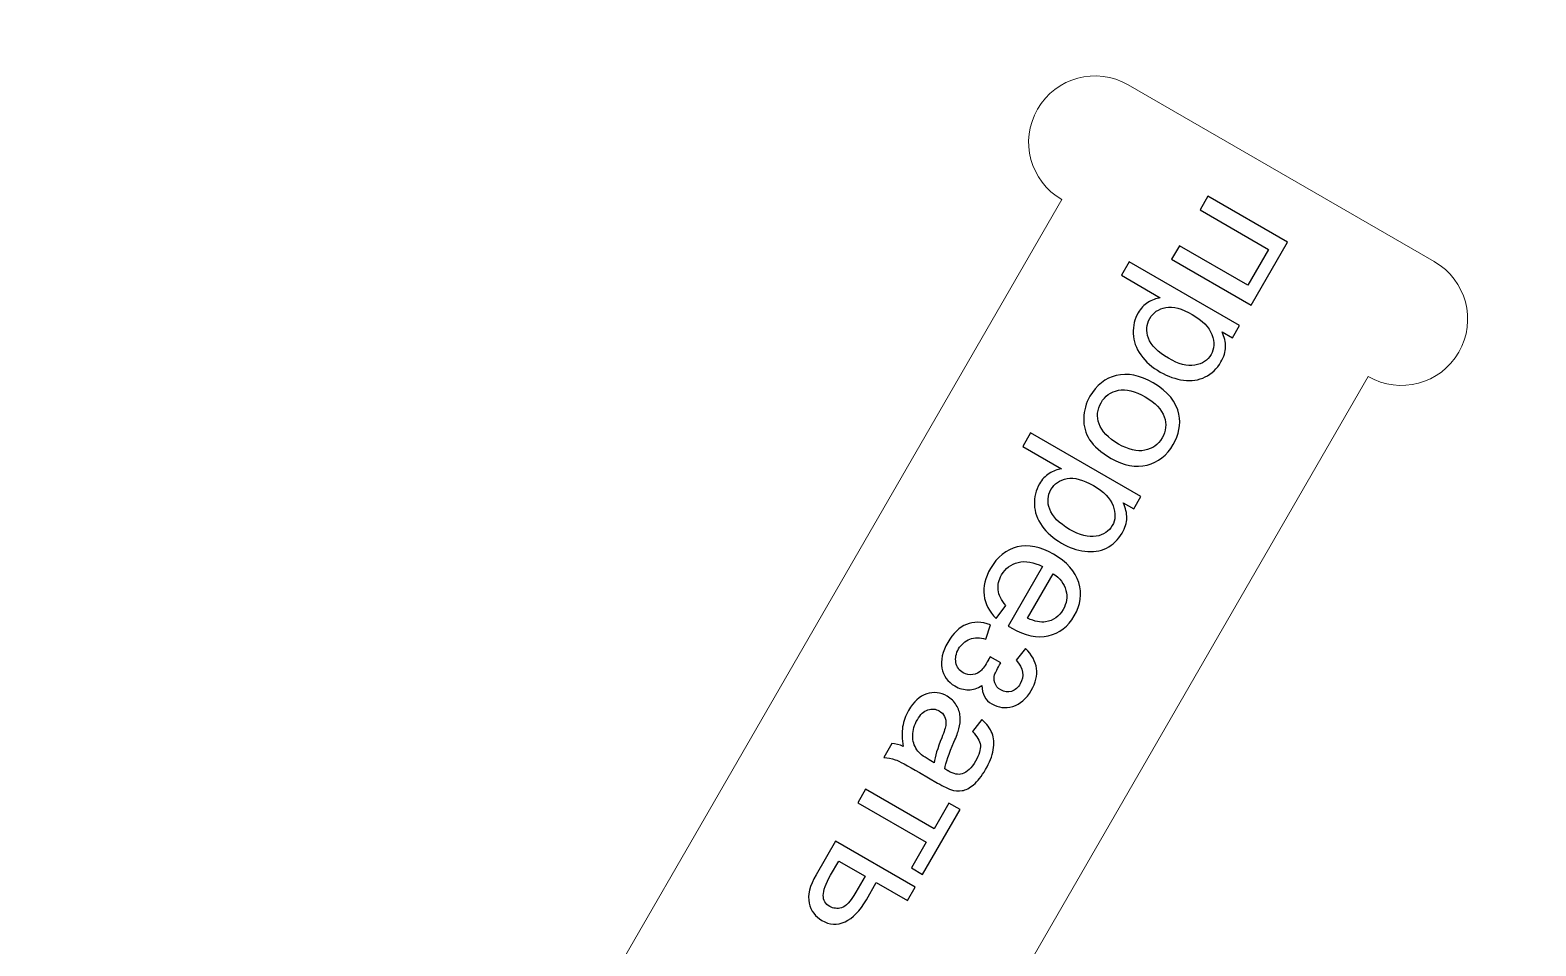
# Model space of a CAD drawing. Header units: millimetres. Extents: x -998 to 1016, y -1915 to 1914.
# Drawn here: x 852.5 to 920.6, y 1218.8 to 1260.3 of the extents above; entities that cross this region are included whole.
import ezdxf

# ---------------------------------------------------------------- set-up
doc = ezdxf.new("R2010")
doc.units = ezdxf.units.MM
doc.header["$MEASUREMENT"] = 0
doc.layers.add('layer 1', color=7, linetype='Continuous')

msp = doc.modelspace()

# ---------------------------------------------------------------- linework, layer by layer
at = {"layer": 'layer 1', "color": 153, "lineweight": 20}
for points, knots in [([(980.4581, 1117.3298), (944.5596, 1055.1518), (865.0528, 1033.848), (802.8748, 1069.7465), (802.8748, 1069.7465), (740.6968, 1105.645), (719.393, 1185.1518), (755.2915, 1247.3298), (755.2915, 1247.3298), (791.19, 1309.5078), (870.6968, 1330.8116), (932.8748, 1294.9131), (932.8748, 1294.9131), (995.0528, 1259.0146), (1016.3566, 1179.5078), (980.4581, 1117.3298)], [0, 0, 0, 0, 0.2, 0.2, 0.2, 0.2, 0.4, 0.4, 0.4, 0.4, 0.6, 0.6, 0.6, 0.6, 1, 1, 1, 1]), ([(899.1939, 1252.5914), (899.1939, 1252.5914), (863.256, 1190.3298), (863.256, 1190.3298), (863.256, 1190.3298), (863.256, 1190.3298), (791.3668, 1190.7117), (791.3668, 1190.7117), (791.3668, 1190.7117), (791.3596, 1192.3623), (790.0216, 1193.6984), (788.3668, 1193.6984), (788.3668, 1193.6984), (786.7122, 1193.6984), (785.3669, 1191.5891), (785.3669, 1190.6984), (785.3669, 1190.6984), (785.367, 1185.6665), (785.3669, 1179.4302), (785.3669, 1173.9614), (785.3669, 1173.9614), (785.3669, 1173.0707), (786.71, 1170.9614), (788.3669, 1170.9614), (788.3669, 1170.9614), (790.0238, 1170.9614), (791.3669, 1172.3045), (791.3669, 1173.9615), (791.3669, 1173.9615), (791.3669, 1173.9615), (791.3667, 1173.9745), (791.3667, 1173.9745), (791.3667, 1173.9745), (791.3667, 1173.9745), (863.2562, 1174.3298), (863.2562, 1174.3298), (863.2562, 1174.3298), (863.2562, 1174.3298), (899.2118, 1112.0782), (899.2118, 1112.0782), (899.2118, 1112.0782), (899.2118, 1112.0782), (899.2005, 1112.072), (899.2005, 1112.072), (899.2005, 1112.072), (897.7655, 1111.2435), (897.274, 1109.4089), (898.1025, 1107.9739), (898.1025, 1107.9739), (899.0007, 1106.4182), (901.676, 1106.4535), (902.5092, 1107.0802), (902.5092, 1107.0802), (907.0327, 1109.6918), (912.2284, 1112.6653), (916.3768, 1115.0606), (916.3768, 1115.0606), (917.1485, 1115.5061), (918.3024, 1117.7256), (917.475, 1119.1587), (917.475, 1119.1587), (916.6476, 1120.5918), (914.8212, 1121.0826), (913.3881, 1120.263), (913.3881, 1120.263), (913.3881, 1120.263), (877.1124, 1182.3298), (877.1124, 1182.3298), (877.1124, 1182.3298), (877.1124, 1182.3298), (913.057, 1244.5876), (913.057, 1244.5876), (913.057, 1244.5876), (914.4919, 1243.7591), (916.3266, 1244.2507), (917.155, 1245.6857), (917.155, 1245.6857), (917.9835, 1247.1206), (917.4919, 1248.9553), (916.0569, 1249.7837), (916.0569, 1249.7837), (916.0569, 1249.7837), (916.0502, 1249.7875), (916.0502, 1249.7875), (916.0502, 1249.7875), (916.0502, 1249.7875), (902.2005, 1257.7837), (902.2005, 1257.7837), (902.2005, 1257.7837), (902.2005, 1257.7837), (902.1939, 1257.7876), (902.1939, 1257.7876), (902.1939, 1257.7876), (900.7589, 1258.616), (898.9243, 1258.1244), (898.0958, 1256.6895), (898.0958, 1256.6895), (897.2674, 1255.2546), (897.759, 1253.4199), (899.1939, 1252.5914)], [0, 0, 0, 0, 0.0384615, 0.0384615, 0.0384615, 0.0384615, 0.0769231, 0.0769231, 0.0769231, 0.0769231, 0.1153846, 0.1153846, 0.1153846, 0.1153846, 0.1538462, 0.1538462, 0.1538462, 0.1538462, 0.1923077, 0.1923077, 0.1923077, 0.1923077, 0.2307692, 0.2307692, 0.2307692, 0.2307692, 0.2692308, 0.2692308, 0.2692308, 0.2692308, 0.3076923, 0.3076923, 0.3076923, 0.3076923, 0.3461538, 0.3461538, 0.3461538, 0.3461538, 0.3846154, 0.3846154, 0.3846154, 0.3846154, 0.4230769, 0.4230769, 0.4230769, 0.4230769, 0.4615385, 0.4615385, 0.4615385, 0.4615385, 0.5, 0.5, 0.5, 0.5, 0.5384615, 0.5384615, 0.5384615, 0.5384615, 0.5769231, 0.5769231, 0.5769231, 0.5769231, 0.6153846, 0.6153846, 0.6153846, 0.6153846, 0.6538462, 0.6538462, 0.6538462, 0.6538462, 0.6923077, 0.6923077, 0.6923077, 0.6923077, 0.7307692, 0.7307692, 0.7307692, 0.7307692, 0.7692308, 0.7692308, 0.7692308, 0.7692308, 0.8076923, 0.8076923, 0.8076923, 0.8076923, 0.8461538, 0.8461538, 0.8461538, 0.8461538, 0.8846154, 0.8846154, 0.8846154, 0.8846154, 0.9230769, 0.9230769, 0.9230769, 0.9230769, 1, 1, 1, 1])]:
    msp.add_open_spline(points, degree=3, knots=knots, dxfattribs=at)
at = {"layer": 'layer 1', "color": 250}
for points, knots in [([(909.4122, 1250.6617), (909.4122, 1250.6617), (907.7688, 1247.8143), (907.7688, 1247.8143), (907.7688, 1247.8143), (907.7688, 1247.8143), (904.1594, 1249.8982), (904.1594, 1249.8982), (904.1594, 1249.8982), (904.1594, 1249.8982), (904.513, 1250.509), (904.513, 1250.509), (904.513, 1250.509), (904.513, 1250.509), (907.6148, 1248.7184), (907.6148, 1248.7184), (907.6148, 1248.7184), (907.6148, 1248.7184), (908.5524, 1250.3429), (908.5524, 1250.3429), (908.5524, 1250.3429), (908.5524, 1250.3429), (905.4505, 1252.1336), (905.4505, 1252.1336), (905.4505, 1252.1336), (905.4505, 1252.1336), (905.8041, 1252.7457), (905.8041, 1252.7457), (905.8041, 1252.7457), (905.8041, 1252.7457), (909.4122, 1250.6617), (909.4122, 1250.6617)], [0, 0, 0, 0, 0.1111111, 0.1111111, 0.1111111, 0.1111111, 0.2222222, 0.2222222, 0.2222222, 0.2222222, 0.3333333, 0.3333333, 0.3333333, 0.3333333, 0.4444444, 0.4444444, 0.4444444, 0.4444444, 0.5555556, 0.5555556, 0.5555556, 0.5555556, 0.6666667, 0.6666667, 0.6666667, 0.6666667, 0.7777778, 0.7777778, 0.7777778, 0.7777778, 1, 1, 1, 1]), ([(902.2476, 1249.7794), (902.2476, 1249.7794), (907.2392, 1246.8973), (907.2392, 1246.8973), (907.2392, 1246.8973), (907.2392, 1246.8973), (906.9164, 1246.3401), (906.9164, 1246.3401), (906.9164, 1246.3401), (906.9164, 1246.3401), (906.4477, 1246.6106), (906.4477, 1246.6106), (906.4477, 1246.6106), (906.5561, 1246.3736), (906.6071, 1246.1459), (906.6044, 1245.9276), (906.6044, 1245.9276), (906.6003, 1245.7093), (906.5307, 1245.4816), (906.394, 1245.2459), (906.394, 1245.2459), (906.216, 1244.9379), (905.9802, 1244.7115), (905.6855, 1244.5682), (905.6855, 1244.5682), (905.3909, 1244.4235), (905.0642, 1244.3753), (904.7065, 1244.4222), (904.7065, 1244.4222), (904.3476, 1244.4691), (903.9967, 1244.591), (903.6524, 1244.7905), (903.6524, 1244.7905), (903.2828, 1245.0035), (902.9895, 1245.2619), (902.7698, 1245.5646), (902.7698, 1245.5646), (902.5515, 1245.8673), (902.435, 1246.1915), (902.4243, 1246.5343), (902.4243, 1246.5343), (902.4123, 1246.8785), (902.4873, 1247.1893), (902.648, 1247.4678), (902.648, 1247.4678), (902.7659, 1247.6714), (902.9145, 1247.8294), (903.094, 1247.9419), (903.094, 1247.9419), (903.2735, 1248.0545), (903.4596, 1248.1254), (903.6512, 1248.1535), (903.6512, 1248.1535), (903.6512, 1248.1535), (901.894, 1249.1674), (901.894, 1249.1674), (901.894, 1249.1674), (901.894, 1249.1674), (902.2476, 1249.7794), (902.2476, 1249.7794)], [0, 0, 0, 0, 0.0625, 0.0625, 0.0625, 0.0625, 0.125, 0.125, 0.125, 0.125, 0.1875, 0.1875, 0.1875, 0.1875, 0.25, 0.25, 0.25, 0.25, 0.3125, 0.3125, 0.3125, 0.3125, 0.375, 0.375, 0.375, 0.375, 0.4375, 0.4375, 0.4375, 0.4375, 0.5, 0.5, 0.5, 0.5, 0.5625, 0.5625, 0.5625, 0.5625, 0.625, 0.625, 0.625, 0.625, 0.6875, 0.6875, 0.6875, 0.6875, 0.75, 0.75, 0.75, 0.75, 0.8125, 0.8125, 0.8125, 0.8125, 0.875, 0.875, 0.875, 0.875, 1, 1, 1, 1]), ([(905.0936, 1247.3968), (904.6302, 1247.6647), (904.2325, 1247.7692), (903.9016, 1247.7089), (903.9016, 1247.7089), (903.5708, 1247.6487), (903.3284, 1247.4853), (903.1744, 1247.2187), (903.1744, 1247.2187), (903.0176, 1246.9468), (902.9976, 1246.6469), (903.1168, 1246.3213), (903.1168, 1246.3213), (903.2346, 1245.9946), (903.5346, 1245.6919), (904.0167, 1245.4133), (904.0167, 1245.4133), (904.4775, 1245.1481), (904.8754, 1245.0437), (905.2142, 1245.1013), (905.2142, 1245.1013), (905.5517, 1245.1575), (905.7968, 1245.3182), (905.9481, 1245.5808), (905.9481, 1245.5808), (906.0994, 1245.8406), (906.1101, 1246.1419), (905.9829, 1246.4834), (905.9829, 1246.4834), (905.8544, 1246.8236), (905.5583, 1247.129), (905.0936, 1247.3968)], [0, 0, 0, 0, 0.1111111, 0.1111111, 0.1111111, 0.1111111, 0.2222222, 0.2222222, 0.2222222, 0.2222222, 0.3333333, 0.3333333, 0.3333333, 0.3333333, 0.4444444, 0.4444444, 0.4444444, 0.4444444, 0.5555556, 0.5555556, 0.5555556, 0.5555556, 0.6666667, 0.6666667, 0.6666667, 0.6666667, 0.7777778, 0.7777778, 0.7777778, 0.7777778, 1, 1, 1, 1]), ([(903.3317, 1244.2964), (904.0001, 1243.9107), (904.3871, 1243.438), (904.4942, 1242.8808), (904.4942, 1242.8808), (904.5826, 1242.416), (904.4982, 1241.9607), (904.2398, 1241.5147), (904.2398, 1241.5147), (903.9531, 1241.0191), (903.5568, 1240.7071), (903.0504, 1240.5798), (903.0504, 1240.5798), (902.5429, 1240.4526), (902.0031, 1240.5544), (901.4299, 1240.8852), (901.4299, 1240.8852), (900.9652, 1241.1544), (900.6411, 1241.4343), (900.4549, 1241.7276), (900.4549, 1241.7276), (900.2687, 1242.0195), (900.179, 1242.3423), (900.1856, 1242.6932), (900.1856, 1242.6932), (900.1924, 1243.0442), (900.2861, 1243.3777), (900.4683, 1243.6924), (900.4683, 1243.6924), (900.7603, 1244.1973), (901.158, 1244.512), (901.6616, 1244.6366), (901.6616, 1244.6366), (902.1652, 1244.7612), (902.7223, 1244.6473), (903.3317, 1244.2964)], [0, 0, 0, 0, 0.1, 0.1, 0.1, 0.1, 0.2, 0.2, 0.2, 0.2, 0.3, 0.3, 0.3, 0.3, 0.4, 0.4, 0.4, 0.4, 0.5, 0.5, 0.5, 0.5, 0.6, 0.6, 0.6, 0.6, 0.7, 0.7, 0.7, 0.7, 0.8, 0.8, 0.8, 0.8, 1, 1, 1, 1]), ([(902.9687, 1243.6669), (902.5067, 1243.9348), (902.1023, 1244.0326), (901.7553, 1243.9643), (901.7553, 1243.9643), (901.4098, 1243.896), (901.1473, 1243.7084), (900.9705, 1243.4017), (900.9705, 1243.4017), (900.7964, 1243.099), (900.7656, 1242.7789), (900.8808, 1242.4442), (900.8808, 1242.4442), (900.9946, 1242.1093), (901.2893, 1241.8052), (901.762, 1241.5321), (901.762, 1241.5321), (902.2093, 1241.2736), (902.6058, 1241.1798), (902.9528, 1241.2508), (902.9528, 1241.2508), (903.2996, 1241.3204), (903.5595, 1241.5053), (903.7335, 1241.8066), (903.7335, 1241.8066), (903.9103, 1242.1133), (903.9425, 1242.4321), (903.8299, 1242.767), (903.8299, 1242.767), (903.7175, 1243.1004), (903.4308, 1243.4004), (902.9687, 1243.6669)], [0, 0, 0, 0, 0.1111111, 0.1111111, 0.1111111, 0.1111111, 0.2222222, 0.2222222, 0.2222222, 0.2222222, 0.3333333, 0.3333333, 0.3333333, 0.3333333, 0.4444444, 0.4444444, 0.4444444, 0.4444444, 0.5555556, 0.5555556, 0.5555556, 0.5555556, 0.6666667, 0.6666667, 0.6666667, 0.6666667, 0.7777778, 0.7777778, 0.7777778, 0.7777778, 1, 1, 1, 1]), ([(897.7783, 1242.0384), (897.7783, 1242.0384), (902.7699, 1239.1563), (902.7699, 1239.1563), (902.7699, 1239.1563), (902.7699, 1239.1563), (902.4471, 1238.5991), (902.4471, 1238.5991), (902.4471, 1238.5991), (902.4471, 1238.5991), (901.9784, 1238.8696), (901.9784, 1238.8696), (901.9784, 1238.8696), (902.0868, 1238.6325), (902.1378, 1238.4048), (902.1351, 1238.1865), (902.1351, 1238.1865), (902.131, 1237.9682), (902.0614, 1237.7405), (901.9247, 1237.5049), (901.9247, 1237.5049), (901.7467, 1237.1968), (901.5109, 1236.9705), (901.2162, 1236.8271), (901.2162, 1236.8271), (900.9216, 1236.6824), (900.5949, 1236.6343), (900.2372, 1236.6812), (900.2372, 1236.6812), (899.8783, 1236.728), (899.5274, 1236.8499), (899.1831, 1237.0495), (899.1831, 1237.0495), (898.8135, 1237.2624), (898.5202, 1237.5209), (898.3005, 1237.8236), (898.3005, 1237.8236), (898.0822, 1238.1263), (897.9657, 1238.4505), (897.955, 1238.7933), (897.955, 1238.7933), (897.943, 1239.1375), (898.018, 1239.4482), (898.1787, 1239.7268), (898.1787, 1239.7268), (898.2966, 1239.9303), (898.4452, 1240.0884), (898.6247, 1240.2009), (898.6247, 1240.2009), (898.8042, 1240.3134), (898.9903, 1240.3843), (899.1819, 1240.4125), (899.1819, 1240.4125), (899.1819, 1240.4125), (897.4247, 1241.4264), (897.4247, 1241.4264), (897.4247, 1241.4264), (897.4247, 1241.4264), (897.7783, 1242.0384), (897.7783, 1242.0384)], [0, 0, 0, 0, 0.0625, 0.0625, 0.0625, 0.0625, 0.125, 0.125, 0.125, 0.125, 0.1875, 0.1875, 0.1875, 0.1875, 0.25, 0.25, 0.25, 0.25, 0.3125, 0.3125, 0.3125, 0.3125, 0.375, 0.375, 0.375, 0.375, 0.4375, 0.4375, 0.4375, 0.4375, 0.5, 0.5, 0.5, 0.5, 0.5625, 0.5625, 0.5625, 0.5625, 0.625, 0.625, 0.625, 0.625, 0.6875, 0.6875, 0.6875, 0.6875, 0.75, 0.75, 0.75, 0.75, 0.8125, 0.8125, 0.8125, 0.8125, 0.875, 0.875, 0.875, 0.875, 1, 1, 1, 1]), ([(900.6243, 1239.6558), (900.1609, 1239.9236), (899.7632, 1240.0281), (899.4323, 1239.9679), (899.4323, 1239.9679), (899.1015, 1239.9076), (898.8591, 1239.7442), (898.7051, 1239.4776), (898.7051, 1239.4776), (898.5483, 1239.2058), (898.5283, 1238.9058), (898.6475, 1238.5803), (898.6475, 1238.5803), (898.7653, 1238.2535), (899.0653, 1237.9508), (899.5474, 1237.6723), (899.5474, 1237.6723), (900.0082, 1237.4071), (900.4061, 1237.3026), (900.7449, 1237.3602), (900.7449, 1237.3602), (901.0824, 1237.4164), (901.3275, 1237.5772), (901.4788, 1237.8397), (901.4788, 1237.8397), (901.6301, 1238.0996), (901.6408, 1238.4009), (901.5136, 1238.7423), (901.5136, 1238.7423), (901.3851, 1239.0826), (901.089, 1239.3879), (900.6243, 1239.6558)], [0, 0, 0, 0, 0.1111111, 0.1111111, 0.1111111, 0.1111111, 0.2222222, 0.2222222, 0.2222222, 0.2222222, 0.3333333, 0.3333333, 0.3333333, 0.3333333, 0.4444444, 0.4444444, 0.4444444, 0.4444444, 0.5555556, 0.5555556, 0.5555556, 0.5555556, 0.6666667, 0.6666667, 0.6666667, 0.6666667, 0.7777778, 0.7777778, 0.7777778, 0.7777778, 1, 1, 1, 1]), ([(896.6619, 1234.2276), (896.6619, 1234.2276), (896.2186, 1233.641), (896.2186, 1233.641), (896.2186, 1233.641), (895.9066, 1233.9531), (895.7271, 1234.304), (895.6788, 1234.691), (895.6788, 1234.691), (895.6306, 1235.0781), (895.7271, 1235.4812), (895.9695, 1235.9005), (895.9695, 1235.9005), (896.2749, 1236.4282), (896.678, 1236.7536), (897.1816, 1236.8741), (897.1816, 1236.8741), (897.6852, 1236.996), (898.2303, 1236.8875), (898.8182, 1236.5486), (898.8182, 1236.5486), (899.425, 1236.1977), (899.8053, 1235.7691), (899.9607, 1235.2642), (899.9607, 1235.2642), (900.1147, 1234.758), (900.0491, 1234.2557), (899.7611, 1233.7562), (899.7611, 1233.7562), (899.4825, 1233.2741), (899.0901, 1232.9753), (898.5852, 1232.8589), (898.5852, 1232.8589), (898.0803, 1232.7423), (897.5298, 1232.8561), (896.9338, 1233.2003), (896.9338, 1233.2003), (896.8976, 1233.2218), (896.8441, 1233.254), (896.7731, 1233.2981), (896.7731, 1233.2981), (896.7731, 1233.2981), (898.3267, 1235.9889), (898.3267, 1235.9889), (898.3267, 1235.9889), (897.9169, 1236.1951), (897.5485, 1236.258), (897.2217, 1236.179), (897.2217, 1236.179), (896.895, 1236.0987), (896.6445, 1235.9085), (896.4704, 1235.6071), (896.4704, 1235.6071), (896.3405, 1235.3821), (896.2896, 1235.1571), (896.315, 1234.9308), (896.315, 1234.9308), (896.3419, 1234.7044), (896.457, 1234.4701), (896.6619, 1234.2276)], [0, 0, 0, 0, 0.0625, 0.0625, 0.0625, 0.0625, 0.125, 0.125, 0.125, 0.125, 0.1875, 0.1875, 0.1875, 0.1875, 0.25, 0.25, 0.25, 0.25, 0.3125, 0.3125, 0.3125, 0.3125, 0.375, 0.375, 0.375, 0.375, 0.4375, 0.4375, 0.4375, 0.4375, 0.5, 0.5, 0.5, 0.5, 0.5625, 0.5625, 0.5625, 0.5625, 0.625, 0.625, 0.625, 0.625, 0.6875, 0.6875, 0.6875, 0.6875, 0.75, 0.75, 0.75, 0.75, 0.8125, 0.8125, 0.8125, 0.8125, 0.875, 0.875, 0.875, 0.875, 1, 1, 1, 1]), ([(898.8102, 1235.6647), (898.8102, 1235.6647), (897.6463, 1233.6504), (897.6463, 1233.6504), (897.6463, 1233.6504), (897.9664, 1233.5017), (898.2383, 1233.4468), (898.4634, 1233.487), (898.4634, 1233.487), (898.8116, 1233.5459), (899.0754, 1233.7294), (899.2549, 1234.0401), (899.2549, 1234.0401), (899.4169, 1234.3214), (899.4584, 1234.6121), (899.3808, 1234.912), (899.3808, 1234.912), (899.3031, 1235.212), (899.1128, 1235.4625), (898.8102, 1235.6647)], [0, 0, 0, 0, 0.1666667, 0.1666667, 0.1666667, 0.1666667, 0.3333333, 0.3333333, 0.3333333, 0.3333333, 0.5, 0.5, 0.5, 0.5, 0.6666667, 0.6666667, 0.6666667, 0.6666667, 1, 1, 1, 1]), ([(895.9501, 1231.9112), (895.9501, 1231.9112), (896.4295, 1231.6353), (896.4295, 1231.6353), (896.4295, 1231.6353), (896.2823, 1231.3754), (896.1912, 1231.1933), (896.155, 1231.0888), (896.155, 1231.0888), (896.1188, 1230.9843), (896.1215, 1230.8638), (896.1631, 1230.7272), (896.1631, 1230.7272), (896.2059, 1230.5919), (896.2943, 1230.4848), (896.431, 1230.4058), (896.431, 1230.4058), (896.5957, 1230.3107), (896.7603, 1230.2893), (896.9225, 1230.3415), (896.9225, 1230.3415), (897.0832, 1230.395), (897.2158, 1230.5089), (897.3162, 1230.683), (897.3162, 1230.683), (897.5144, 1231.0272), (897.4515, 1231.3862), (897.126, 1231.7585), (897.126, 1231.7585), (897.126, 1231.7585), (897.5559, 1232.2848), (897.5559, 1232.2848), (897.5559, 1232.2848), (898.1292, 1231.7116), (898.2149, 1231.0794), (897.8144, 1230.3856), (897.8144, 1230.3856), (897.5921, 1230.0013), (897.3121, 1229.7602), (896.976, 1229.6624), (896.976, 1229.6624), (896.6385, 1229.566), (896.3251, 1229.6021), (896.0318, 1229.7709), (896.0318, 1229.7709), (895.7371, 1229.941), (895.5858, 1230.2182), (895.5764, 1230.6053), (895.5764, 1230.6053), (895.3742, 1230.4794), (895.172, 1230.4151), (894.9684, 1230.4125), (894.9684, 1230.4125), (894.7662, 1230.4084), (894.5612, 1230.466), (894.355, 1230.5852), (894.355, 1230.5852), (894.0308, 1230.7714), (893.8367, 1231.0419), (893.7711, 1231.3929), (893.7711, 1231.3929), (893.7054, 1231.7451), (893.7951, 1232.1335), (894.0388, 1232.5567), (894.0388, 1232.5567), (894.5143, 1233.379), (895.1546, 1233.6442), (895.9622, 1233.3536), (895.9622, 1233.3536), (895.9622, 1233.3536), (895.7532, 1232.7094), (895.7532, 1232.7094), (895.7532, 1232.7094), (895.492, 1232.7897), (895.2523, 1232.787), (895.0326, 1232.7014), (895.0326, 1232.7014), (894.8143, 1232.6143), (894.6456, 1232.4683), (894.5264, 1232.262), (894.5264, 1232.262), (894.4072, 1232.0558), (894.3657, 1231.8509), (894.4032, 1231.646), (894.4032, 1231.646), (894.4407, 1231.4424), (894.5505, 1231.2871), (894.7313, 1231.1825), (894.7313, 1231.1825), (894.8719, 1231.1022), (895.0193, 1231.074), (895.1733, 1231.0996), (895.1733, 1231.0996), (895.3273, 1231.1263), (895.4451, 1231.1799), (895.5282, 1231.2629), (895.5282, 1231.2629), (895.6099, 1231.3446), (895.7251, 1231.5134), (895.8724, 1231.7705), (895.8724, 1231.7705), (895.8845, 1231.7906), (895.9099, 1231.8375), (895.9501, 1231.9112)], [0, 0, 0, 0, 0.037037, 0.037037, 0.037037, 0.037037, 0.0740741, 0.0740741, 0.0740741, 0.0740741, 0.1111111, 0.1111111, 0.1111111, 0.1111111, 0.1481481, 0.1481481, 0.1481481, 0.1481481, 0.1851852, 0.1851852, 0.1851852, 0.1851852, 0.2222222, 0.2222222, 0.2222222, 0.2222222, 0.2592593, 0.2592593, 0.2592593, 0.2592593, 0.2962963, 0.2962963, 0.2962963, 0.2962963, 0.3333333, 0.3333333, 0.3333333, 0.3333333, 0.3703704, 0.3703704, 0.3703704, 0.3703704, 0.4074074, 0.4074074, 0.4074074, 0.4074074, 0.4444444, 0.4444444, 0.4444444, 0.4444444, 0.4814815, 0.4814815, 0.4814815, 0.4814815, 0.5185185, 0.5185185, 0.5185185, 0.5185185, 0.5555556, 0.5555556, 0.5555556, 0.5555556, 0.5925926, 0.5925926, 0.5925926, 0.5925926, 0.6296296, 0.6296296, 0.6296296, 0.6296296, 0.6666667, 0.6666667, 0.6666667, 0.6666667, 0.7037037, 0.7037037, 0.7037037, 0.7037037, 0.7407407, 0.7407407, 0.7407407, 0.7407407, 0.7777778, 0.7777778, 0.7777778, 0.7777778, 0.8148148, 0.8148148, 0.8148148, 0.8148148, 0.8518519, 0.8518519, 0.8518519, 0.8518519, 0.8888889, 0.8888889, 0.8888889, 0.8888889, 0.9259259, 0.9259259, 0.9259259, 0.9259259, 1, 1, 1, 1]), ([(892.0225, 1227.8483), (891.9609, 1228.1859), (891.9516, 1228.4832), (891.993, 1228.739), (891.993, 1228.739), (892.0346, 1228.9934), (892.1243, 1229.2413), (892.2636, 1229.4811), (892.2636, 1229.4811), (892.4927, 1229.8774), (892.7646, 1230.1266), (893.0819, 1230.2283), (893.0819, 1230.2283), (893.3981, 1230.3288), (893.7074, 1230.2926), (894.0087, 1230.1185), (894.0087, 1230.1185), (894.1855, 1230.0168), (894.3235, 1229.8829), (894.4225, 1229.718), (894.4225, 1229.718), (894.523, 1229.5533), (894.5793, 1229.3806), (894.5927, 1229.1997), (894.5927, 1229.1997), (894.6061, 1229.0176), (894.5873, 1228.8328), (894.5391, 1228.644), (894.5391, 1228.644), (894.5016, 1228.5046), (894.4265, 1228.3064), (894.3167, 1228.0466), (894.3167, 1228.0466), (894.0904, 1227.5189), (893.9512, 1227.1144), (893.8975, 1226.8345), (893.8975, 1226.8345), (893.9806, 1226.7837), (894.0328, 1226.7515), (894.0556, 1226.7395), (894.0556, 1226.7395), (894.3047, 1226.5948), (894.5137, 1226.5519), (894.6824, 1226.6082), (894.6824, 1226.6082), (894.9101, 1226.6845), (895.1137, 1226.8774), (895.2918, 1227.1854), (895.2918, 1227.1854), (895.4579, 1227.4733), (895.5302, 1227.7145), (895.5087, 1227.91), (895.5087, 1227.91), (895.486, 1228.1042), (895.3668, 1228.3092), (895.1485, 1228.522), (895.1485, 1228.522), (895.1485, 1228.522), (895.5757, 1229.0738), (895.5757, 1229.0738), (895.5757, 1229.0738), (895.8008, 1228.8716), (895.9547, 1228.6627), (896.0405, 1228.4471), (896.0405, 1228.4471), (896.1262, 1228.2315), (896.1436, 1227.981), (896.0927, 1227.697), (896.0927, 1227.697), (896.0418, 1227.4117), (895.9267, 1227.1145), (895.7471, 1226.8037), (895.7471, 1226.8037), (895.569, 1226.4957), (895.3882, 1226.2667), (895.2047, 1226.1167), (895.2047, 1226.1167), (895.0213, 1225.9653), (894.8485, 1225.8769), (894.6865, 1225.8488), (894.6865, 1225.8488), (894.5231, 1225.822), (894.3476, 1225.8394), (894.1601, 1225.8997), (894.1601, 1225.8997), (894.0436, 1225.9398), (893.8493, 1226.0377), (893.5774, 1226.1943), (893.5774, 1226.1943), (893.5774, 1226.1943), (892.7618, 1226.6658), (892.7618, 1226.6658), (892.7618, 1226.6658), (892.194, 1226.9939), (891.827, 1227.1881), (891.6609, 1227.2497), (891.6609, 1227.2497), (891.4948, 1227.31), (891.3207, 1227.3421), (891.1385, 1227.3448), (891.1385, 1227.3448), (891.1385, 1227.3448), (891.5069, 1227.9837), (891.5069, 1227.9837), (891.5069, 1227.9837), (891.6703, 1227.9742), (891.8431, 1227.9287), (892.0225, 1227.8483)], [0, 0, 0, 0, 0.0357143, 0.0357143, 0.0357143, 0.0357143, 0.0714286, 0.0714286, 0.0714286, 0.0714286, 0.1071429, 0.1071429, 0.1071429, 0.1071429, 0.1428571, 0.1428571, 0.1428571, 0.1428571, 0.1785714, 0.1785714, 0.1785714, 0.1785714, 0.2142857, 0.2142857, 0.2142857, 0.2142857, 0.25, 0.25, 0.25, 0.25, 0.2857143, 0.2857143, 0.2857143, 0.2857143, 0.3214286, 0.3214286, 0.3214286, 0.3214286, 0.3571429, 0.3571429, 0.3571429, 0.3571429, 0.3928571, 0.3928571, 0.3928571, 0.3928571, 0.4285714, 0.4285714, 0.4285714, 0.4285714, 0.4642857, 0.4642857, 0.4642857, 0.4642857, 0.5, 0.5, 0.5, 0.5, 0.5357143, 0.5357143, 0.5357143, 0.5357143, 0.5714286, 0.5714286, 0.5714286, 0.5714286, 0.6071429, 0.6071429, 0.6071429, 0.6071429, 0.6428571, 0.6428571, 0.6428571, 0.6428571, 0.6785714, 0.6785714, 0.6785714, 0.6785714, 0.7142857, 0.7142857, 0.7142857, 0.7142857, 0.75, 0.75, 0.75, 0.75, 0.7857143, 0.7857143, 0.7857143, 0.7857143, 0.8214286, 0.8214286, 0.8214286, 0.8214286, 0.8571429, 0.8571429, 0.8571429, 0.8571429, 0.8928571, 0.8928571, 0.8928571, 0.8928571, 0.9285714, 0.9285714, 0.9285714, 0.9285714, 1, 1, 1, 1]), ([(893.4181, 1227.1118), (893.4555, 1227.385), (893.5708, 1227.7626), (893.7649, 1228.2435), (893.7649, 1228.2435), (893.8734, 1228.5154), (893.9351, 1228.7176), (893.9498, 1228.8475), (893.9498, 1228.8475), (893.9645, 1228.9774), (893.9445, 1229.0966), (893.8909, 1229.2038), (893.8909, 1229.2038), (893.836, 1229.3109), (893.7556, 1229.3953), (893.6484, 1229.4569), (893.6484, 1229.4569), (893.4864, 1229.5507), (893.3136, 1229.5667), (893.1341, 1229.5065), (893.1341, 1229.5065), (892.9546, 1229.4462), (892.7953, 1229.2962), (892.6586, 1229.0591), (892.6586, 1229.0591), (892.5221, 1228.8234), (892.4525, 1228.5837), (892.4497, 1228.3413), (892.4497, 1228.3413), (892.4471, 1228.0975), (892.51, 1227.8819), (892.64, 1227.693), (892.64, 1227.693), (892.7404, 1227.5471), (892.9252, 1227.3957), (893.1944, 1227.2403), (893.1944, 1227.2403), (893.1944, 1227.2403), (893.4181, 1227.1118), (893.4181, 1227.1118)], [0, 0, 0, 0, 0.0909091, 0.0909091, 0.0909091, 0.0909091, 0.1818182, 0.1818182, 0.1818182, 0.1818182, 0.2727273, 0.2727273, 0.2727273, 0.2727273, 0.3636364, 0.3636364, 0.3636364, 0.3636364, 0.4545455, 0.4545455, 0.4545455, 0.4545455, 0.5454545, 0.5454545, 0.5454545, 0.5454545, 0.6363636, 0.6363636, 0.6363636, 0.6363636, 0.7272727, 0.7272727, 0.7272727, 0.7272727, 0.8181818, 0.8181818, 0.8181818, 0.8181818, 1, 1, 1, 1]), ([(894.5907, 1224.9895), (894.5907, 1224.9895), (892.8978, 1222.0563), (892.8978, 1222.0563), (892.8978, 1222.0563), (892.8978, 1222.0563), (892.3915, 1222.3497), (892.3915, 1222.3497), (892.3915, 1222.3497), (892.3915, 1222.3497), (893.0611, 1223.5108), (893.0611, 1223.5108), (893.0611, 1223.5108), (893.0611, 1223.5108), (889.9593, 1225.3029), (889.9593, 1225.3029), (889.9593, 1225.3029), (889.9593, 1225.3029), (890.3102, 1225.9109), (890.3102, 1225.9109), (890.3102, 1225.9109), (890.3102, 1225.9109), (893.4133, 1224.1189), (893.4133, 1224.1189), (893.4133, 1224.1189), (893.4133, 1224.1189), (894.0844, 1225.2814), (894.0844, 1225.2814), (894.0844, 1225.2814), (894.0844, 1225.2814), (894.5907, 1224.9895), (894.5907, 1224.9895)], [0, 0, 0, 0, 0.1111111, 0.1111111, 0.1111111, 0.1111111, 0.2222222, 0.2222222, 0.2222222, 0.2222222, 0.3333333, 0.3333333, 0.3333333, 0.3333333, 0.4444444, 0.4444444, 0.4444444, 0.4444444, 0.5555556, 0.5555556, 0.5555556, 0.5555556, 0.6666667, 0.6666667, 0.6666667, 0.6666667, 0.7777778, 0.7777778, 0.7777778, 0.7777778, 1, 1, 1, 1]), ([(892.5657, 1221.4821), (892.5657, 1221.4821), (892.212, 1220.8714), (892.212, 1220.8714), (892.212, 1220.8714), (892.212, 1220.8714), (890.8017, 1221.6856), (890.8017, 1221.6856), (890.8017, 1221.6856), (890.8017, 1221.6856), (890.3545, 1220.9101), (890.3545, 1220.9101), (890.3545, 1220.9101), (890.0638, 1220.4052), (889.7411, 1220.0731), (889.3874, 1219.9124), (889.3874, 1219.9124), (889.0339, 1219.753), (888.6843, 1219.7731), (888.3401, 1219.9714), (888.3401, 1219.9714), (888.0388, 1220.1454), (887.8472, 1220.4079), (887.7642, 1220.7588), (887.7642, 1220.7588), (887.6825, 1221.111), (887.7856, 1221.537), (888.0736, 1222.0365), (888.0736, 1222.0365), (888.0736, 1222.0365), (888.9575, 1223.566), (888.9575, 1223.566), (888.9575, 1223.566), (888.9575, 1223.566), (892.5657, 1221.4821), (892.5657, 1221.4821)], [0, 0, 0, 0, 0.1, 0.1, 0.1, 0.1, 0.2, 0.2, 0.2, 0.2, 0.3, 0.3, 0.3, 0.3, 0.4, 0.4, 0.4, 0.4, 0.5, 0.5, 0.5, 0.5, 0.6, 0.6, 0.6, 0.6, 0.7, 0.7, 0.7, 0.7, 0.8, 0.8, 0.8, 0.8, 1, 1, 1, 1]), ([(889.1062, 1222.6646), (889.1062, 1222.6646), (888.7365, 1222.0218), (888.7365, 1222.0218), (888.7365, 1222.0218), (888.5128, 1221.6347), (888.4004, 1221.3307), (888.4004, 1221.1111), (888.4004, 1221.1111), (888.4003, 1220.8901), (888.5008, 1220.7214), (888.7018, 1220.6048), (888.7018, 1220.6048), (888.8584, 1220.5151), (889.0325, 1220.4963), (889.2254, 1220.5472), (889.2254, 1220.5472), (889.4183, 1220.5994), (889.6366, 1220.8351), (889.8776, 1221.2544), (889.8776, 1221.2544), (889.8776, 1221.2544), (890.2955, 1221.9776), (890.2955, 1221.9776), (890.2955, 1221.9776), (890.2955, 1221.9776), (889.1062, 1222.6646), (889.1062, 1222.6646)], [0, 0, 0, 0, 0.125, 0.125, 0.125, 0.125, 0.25, 0.25, 0.25, 0.25, 0.375, 0.375, 0.375, 0.375, 0.5, 0.5, 0.5, 0.5, 0.625, 0.625, 0.625, 0.625, 0.75, 0.75, 0.75, 0.75, 1, 1, 1, 1])]:
    msp.add_open_spline(points, degree=3, knots=knots, dxfattribs=at)

doc.saveas('drawing.dxf')
